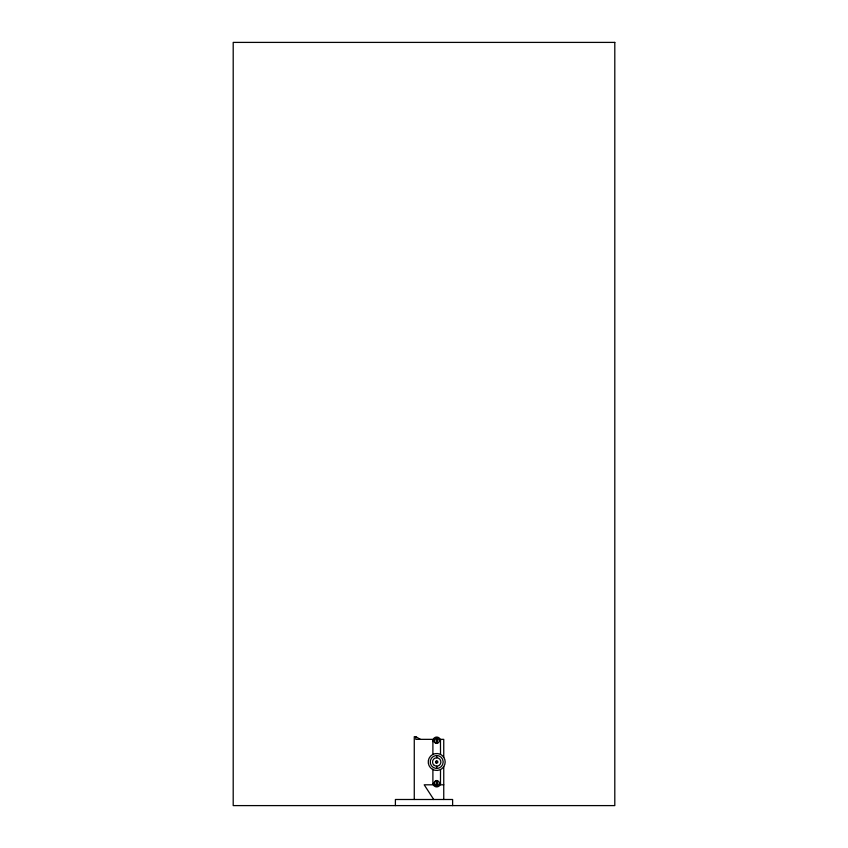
<?xml version="1.0" encoding="UTF-8"?>
<svg xmlns="http://www.w3.org/2000/svg" width="848" height="848" viewBox="0 0 848 848"><rect width="100%" height="100%" fill="white"/><g stroke="black" fill="none" stroke-linecap="round" stroke-linejoin="round"><path stroke-width="1.27" d="M440.472 783.722L440.525 769.549M420.375 739.35L415.796 736.679L414.269 736.679L414.269 799.494M433.36 739.35L415.796 739.35L415.796 736.679M439.858 739.35L443.748 739.35L443.748 757.285M434.229 739.562L432.946 740.219L434.229 740.219L434.229 741.544L432.893 741.544M436.285 740.876L437.123 740.876M436.285 783.086L437.123 783.086M434.229 784.411L432.957 783.785L434.229 783.743L434.229 782.428M433.317 784.803L424.191 784.803L433.731 799.494M439.836 784.803L443.748 784.803M440.462 740.219L440.525 754.423M452.62 805.6L452.62 799.494L395.412 799.494L395.38 805.6M443.748 766.687L443.748 799.494M439.762 740.262L439.762 741.502M439.762 782.46L439.762 783.711M436.709 755.504L436.709 757.794M436.709 766.168L436.709 768.458M432.893 754.423L432.893 740.876A3.816 3.816 0 0 1 436.709 737.06A3.816 3.816 0 0 1 440.525 740.876M432.893 769.549L432.893 783.086A3.816 3.816 0 0 0 436.709 786.902A3.816 3.816 0 0 0 440.525 783.086M436.042 761.928C437.42 764.218 437.579 759.755 436.052 761.864M614.8 42.4L233.2 42.4L233.2 805.6L614.8 805.6L614.8 42.4M437.123 743.367L437.123 738.396A5.003 3.54 90 0 0 436.285 738.396L436.285 743.367A5.003 3.54 -90 0 0 437.123 743.367M437.123 785.566L437.123 780.605A5.003 3.54 90 0 0 436.285 780.605L436.285 785.566A5.003 3.54 -90 0 0 437.123 785.566M432.469 769.316A8.469 8.469 0 0 0 445.179 761.981A8.469 8.469 0 0 0 432.469 754.646A8.469 8.469 0 0 0 432.469 769.316M433.466 767.599A6.477 6.477 0 0 0 443.186 761.981A6.477 6.477 0 0 0 433.466 756.374A6.477 6.477 0 0 0 433.466 767.599M434.293 765.405A4.187 4.187 0 0 0 440.875 762.363A4.187 4.187 0 0 0 434.95 758.186A4.187 4.187 0 0 0 434.293 765.405M435.448 743.06A2.523 2.523 0 0 0 439.222 740.876A2.523 2.523 0 0 0 435.448 738.703A2.523 2.523 0 0 0 435.448 743.06M435.448 785.269A2.523 2.523 0 0 0 439.222 783.086A2.523 2.523 0 0 0 435.448 780.902A2.523 2.523 0 0 0 435.448 785.269M436.137 762.977A1.145 1.145 0 0 0 437.854 761.981A1.145 1.145 0 0 0 436.137 760.995A1.145 1.145 0 0 0 436.137 762.977"/></g></svg>
